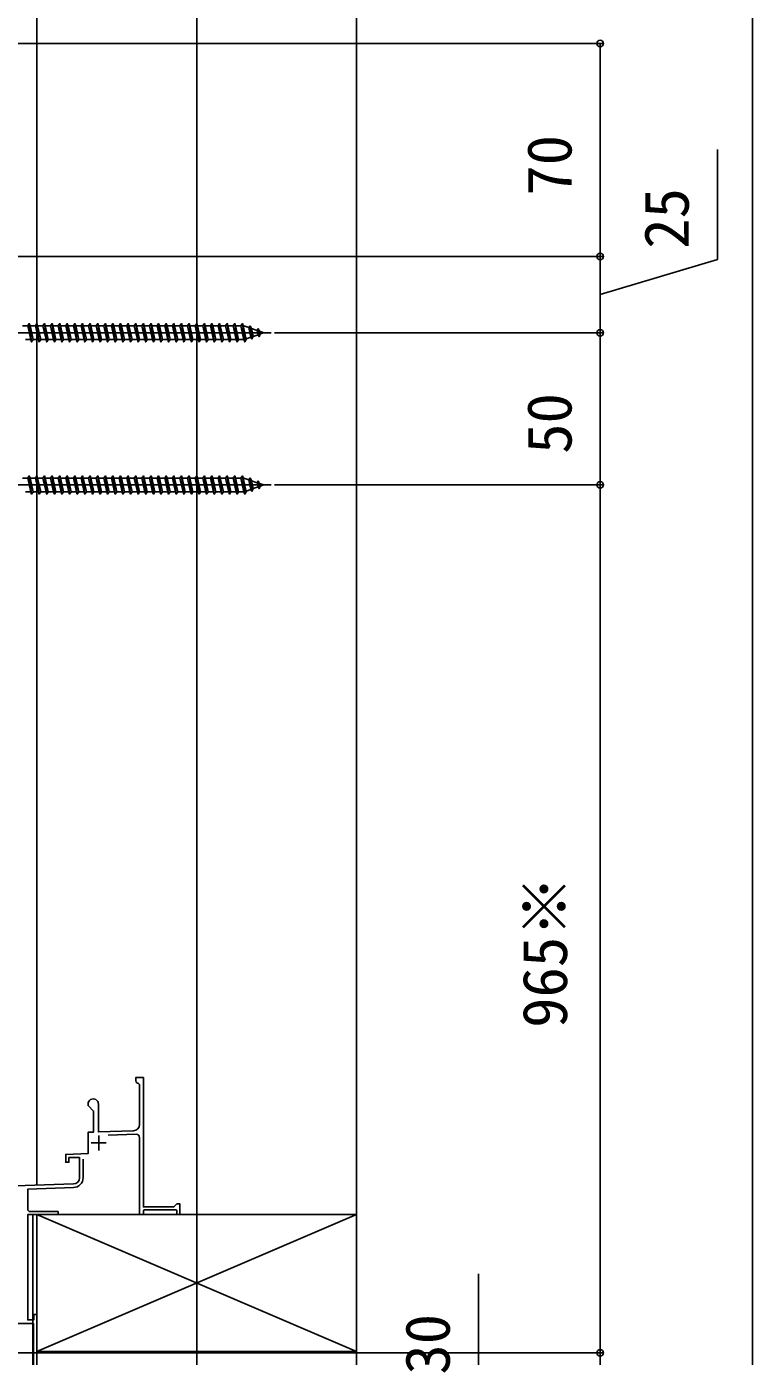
# Model space of a CAD drawing. Units: millimetres, scale not verified. Extents: x -875 to 875, y -1305 to 1298.
# Drawn here: x 636.6 to 875, y 567.1 to 1003.8 of the extents above; entities that cross this region are included whole.
import ezdxf
from ezdxf.enums import TextEntityAlignment as Align

# ---------------------------------------------------------------- set-up
doc = ezdxf.new("R2010")
doc.units = ezdxf.units.MM
doc.header["$LTSCALE"] = 8
for name, color, linetype in [('0-4_YKK_11E', 7, 'Continuous'), ('0-5_YKK_12', 2, 'Continuous'), ('0-6_YKK_13', 4, 'Continuous'), ('0-7_YKK_D', 6, 'Continuous'), ('0-8_YKK_ZWAK', 7, 'Continuous'), ('0-9_YSS_K', 3, 'Continuous')]:
    doc.layers.add(name, color=color, linetype=linetype)
doc.styles.add('ＭＳ ゴシック', font='')
doc.styles.get('ＭＳ ゴシック').set_extended_font_data('MS Gothic')

msp = doc.modelspace()

# ---------------------------------------------------------------- linework, layer by layer
at = {"layer": '0-4_YKK_11E'}
for p, q in [((673.7, 656.404), (673.423, 656.703)), ((673.7, 643.221), (673.7, 656.404)), ((660.3, 639.7), (660.3, 634.7)), ((672.665, 640.053), (663.377, 639.729)), ((657.8, 637.2), (662.8, 637.2)), ((655.2, 631.9), (655.2, 625.852))]:
    msp.add_line(p, q, dxfattribs=at)
for points in [[(672.5, 657.7), (672.5, 658.7), (675, 658.7), (675, 616.2), (685, 616.2), (686, 617.2), (687, 617.2), (687, 615.144), (687, 613.7), (686, 613.7), (686, 614.9), (685.875, 615.144), (685.7, 615.2)], [(654, 625.756), (654, 632.4), (650.5, 632.4), (650.5, 630.9), (649.5, 630.9), (649.5, 633.445), (656.8, 633.7), (656.8, 640.7), (658.6, 640.763), (658.6, 647.7), (656.8, 649.5), (656.8, 650)], [(660.2, 650), (660.2, 640.819), (671.77, 641.222)], [(675, 614.9), (675, 613.7), (673.7, 613.7), (673.7, 639.053)], [(625.2, 632), (625.2, 631.5), (623.4, 629.7), (623.4, 622.756), (652.07, 623.757)], [(652.015, 622.554), (637, 622.03), (637, 615.2), (637.003, 615.144), (637.5, 614.7), (647, 614.7), (647, 613.7), (637, 613.7), (637, 579.1), (639, 579.1), (639, 580.9), (640, 580.9), (640, 547.7)], [(685.7, 615.2), (675.3, 615.2), (675.125, 615.144), (675, 614.9)], [(638.9, 548.937), (638.9, 577.9), (603, 577.9), (603, 563.7), (602, 563.7), (602, 568.4), (593.5, 568.4), (593.5, 555.3), (585.5, 555.3), (585.5, 556.6), (592.2, 556.6), (592.2, 559.8), (585.5, 559.8), (585.5, 564.2), (586.5, 564.2), (586.5, 561.1), (592.2, 561.1), (592.2, 569.7), (601.7, 569.7), (601.7, 577.9), (559.364, 577.9)]]:
    msp.add_lwpolyline(points, dxfattribs=at)
for centre, radius, start, end in [((673.5, 657.7), 1, 180.00002, 265.58588), ((658.5, 650), 1.7, 0, 180.00002), ((671.7, 643.221), 2, 271.99768, 0), ((672.7, 639.053), 1, 0, 91.99806), ((651.9, 625.852), 3.3, 271.99985, 359.99975), ((652, 625.756), 2, 271.99985, 359.99958)]:
    msp.add_arc(centre, radius, start, end, dxfattribs=at)
at = {"layer": '0-5_YKK_12'}
msp.add_line((692.5, 1072.3), (692.5, 128.664), dxfattribs=at)
at = {"layer": '0-6_YKK_13'}
for p, q in [((635.25, 905.55), (637, 905.55)), ((637.5, 906.3), (638.25, 900.3)), ((637.75, 905.55), (639.5, 905.55)), ((637.75, 905.55), (638.75, 901.05)), ((640, 906.3), (640.75, 900.3)), ((640.25, 905.55), (642, 905.55)), ((640.25, 905.55), (641.25, 901.05)), ((642.5, 906.3), (643.25, 900.3)), ((642.75, 905.55), (644.5, 905.55)), ((642.75, 905.55), (643.75, 901.05)), ((645, 906.3), (645.75, 900.3)), ((645.25, 905.55), (647, 905.55)), ((645.25, 905.55), (646.25, 901.05)), ((647.5, 906.3), (648.25, 900.3)), ((647.75, 905.55), (649.5, 905.55)), ((647.75, 905.55), (648.75, 901.05)), ((650, 906.3), (650.75, 900.3)), ((650.25, 905.55), (652, 905.55)), ((650.25, 905.55), (651.25, 901.05)), ((652.5, 906.3), (653.25, 900.3)), ((652.75, 905.55), (654.5, 905.55)), ((652.75, 905.55), (653.75, 901.05)), ((655, 906.3), (655.75, 900.3)), ((655.25, 905.55), (657, 905.55)), ((655.25, 905.55), (656.25, 901.05)), ((657.5, 906.3), (658.25, 900.3)), ((657.75, 905.55), (659.5, 905.55)), ((657.75, 905.55), (658.75, 901.05)), ((660, 906.3), (660.75, 900.3)), ((660.25, 905.55), (662, 905.55)), ((660.25, 905.55), (661.25, 901.05)), ((662.5, 906.3), (663.25, 900.3)), ((662.75, 905.55), (664.5, 905.55)), ((662.75, 905.55), (663.75, 901.05)), ((665, 906.3), (665.75, 900.3)), ((665.25, 905.55), (666.25, 901.05)), ((667.5, 906.3), (668.25, 900.3)), ((667.75, 905.55), (669.5, 905.55)), ((667.75, 905.55), (668.75, 901.05)), ((670, 906.3), (670.75, 900.3)), ((670.25, 905.55), (671.25, 901.05)), ((672.5, 906.3), (673.25, 900.3)), ((672.75, 905.55), (674.5, 905.55)), ((672.75, 905.55), (673.75, 901.05)), ((675, 906.3), (675.75, 900.3)), ((675.25, 905.55), (676.25, 901.05)), ((677.5, 906.3), (678.25, 900.3)), ((677.75, 905.55), (679.5, 905.55)), ((677.75, 905.55), (678.75, 901.05)), ((680, 906.3), (680.75, 900.3)), ((680.25, 905.55), (681.25, 901.05)), ((682.5, 906.3), (683.25, 900.3)), ((682.75, 905.55), (684.5, 905.55)), ((682.75, 905.55), (683.75, 901.05)), ((685, 906.3), (685.75, 900.3)), ((685.25, 905.55), (686.25, 901.05)), ((687.5, 906.3), (688.25, 900.3)), ((687.75, 905.55), (689.5, 905.55)), ((687.75, 905.55), (688.75, 901.05)), ((690, 906.3), (690.75, 900.3)), ((690.25, 905.55), (691.25, 901.05)), ((692.5, 906.3), (693.25, 900.3)), ((692.75, 905.55), (694.5, 905.55)), ((692.75, 905.55), (693.75, 901.05)), ((695, 906.3), (695.75, 900.3)), ((695.25, 905.55), (696.25, 901.05)), ((697.5, 906.3), (698.25, 900.3)), ((697.75, 905.55), (699.5, 905.55)), ((697.75, 905.55), (698.75, 901.05)), ((700, 906.3), (700.75, 900.3)), ((700.25, 905.55), (702, 905.55)), ((700.25, 905.55), (701.25, 901.05)), ((702.5, 906.3), (703.25, 900.3)), ((702.75, 905.55), (703.75, 901.05)), ((702.75, 905.55), (704.5, 905.55)), ((705, 906.3), (705.75, 900.3)), ((705.25, 905.55), (706.25, 901.05)), ((705.25, 905.55), (707, 905.55)), ((707.5, 906.3), (708.25, 900.3)), ((707.75, 905.55), (707.966, 905.55)), ((707.75, 905.55), (708.75, 901.05)), ((707.966, 905.55), (709.628, 904.978)), ((710.086, 905.613), (709.628, 904.978)), ((709.628, 904.978), (710.32, 901.861)), ((710.086, 905.613), (710.44, 904.698)), ((710.086, 905.613), (710.641, 901.178)), ((710.44, 904.698), (712.335, 904.046)), ((710.44, 904.698), (711.017, 902.101)), ((712.699, 904.714), (712.335, 904.046)), ((712.335, 904.046), (712.643, 902.66)), ((712.699, 904.714), (713.147, 903.766)), ((712.699, 904.714), (713.038, 902.003)), ((618, 903.3), (717, 903.3)), ((638, 901.05), (636.25, 901.05)), ((640.5, 901.05), (638.75, 901.05)), ((643, 901.05), (641.25, 901.05)), ((645.5, 901.05), (643.75, 901.05)), ((648, 901.05), (646.25, 901.05)), ((650.5, 901.05), (648.75, 901.05)), ((653, 901.05), (651.25, 901.05)), ((655.5, 901.05), (653.75, 901.05)), ((658, 901.05), (656.25, 901.05)), ((660.5, 901.05), (658.75, 901.05)), ((663, 901.05), (661.25, 901.05)), ((665.5, 901.05), (663.75, 901.05)), ((668, 901.05), (666.25, 901.05)), ((670.5, 901.05), (668.75, 901.05)), ((673, 901.05), (671.25, 901.05)), ((675.5, 901.05), (673.75, 901.05)), ((678, 901.05), (676.25, 901.05)), ((680.5, 901.05), (678.75, 901.05)), ((683, 901.05), (681.25, 901.05)), ((685.5, 901.05), (683.75, 901.05)), ((688, 901.05), (686.25, 901.05)), ((690.5, 901.05), (688.75, 901.05)), ((693, 901.05), (691.25, 901.05)), ((695.5, 901.05), (693.75, 901.05)), ((698, 901.05), (696.25, 901.05)), ((700.5, 901.05), (698.75, 901.05)), ((703, 901.05), (701.25, 901.05)), ((705.5, 901.05), (703.75, 901.05)), ((707.966, 901.05), (706.25, 901.05)), ((707.998, 901.061), (707.966, 901.05)), ((710.32, 901.861), (708.695, 901.301)), ((710.641, 901.178), (710.32, 901.861)), ((710.641, 901.178), (711.017, 902.101)), ((712.643, 902.66), (711.017, 902.101)), ((713.038, 902.003), (712.643, 902.66)), ((713.038, 902.003), (713.339, 902.9)), ((713.147, 903.766), (714.5, 903.3)), ((713.147, 903.766), (713.339, 902.9)), ((714.5, 903.3), (713.339, 902.9)), ((637.5, 856.3), (638.25, 850.3)), ((640, 856.3), (640.75, 850.3)), ((642.5, 856.3), (643.25, 850.3)), ((645, 856.3), (645.75, 850.3)), ((647.5, 856.3), (648.25, 850.3)), ((650, 856.3), (650.75, 850.3)), ((652.5, 856.3), (653.25, 850.3)), ((655, 856.3), (655.75, 850.3)), ((657.5, 856.3), (658.25, 850.3)), ((660, 856.3), (660.75, 850.3)), ((662.5, 856.3), (663.25, 850.3)), ((665, 856.3), (665.75, 850.3)), ((667.5, 856.3), (668.25, 850.3)), ((670, 856.3), (670.75, 850.3)), ((672.5, 856.3), (673.25, 850.3)), ((675, 856.3), (675.75, 850.3)), ((677.5, 856.3), (678.25, 850.3)), ((680, 856.3), (680.75, 850.3)), ((682.5, 856.3), (683.25, 850.3)), ((685, 856.3), (685.75, 850.3)), ((687.5, 856.3), (688.25, 850.3)), ((690, 856.3), (690.75, 850.3)), ((692.5, 856.3), (693.25, 850.3)), ((695, 856.3), (695.75, 850.3)), ((697.5, 856.3), (698.25, 850.3)), ((700, 856.3), (700.75, 850.3)), ((702.5, 856.3), (703.25, 850.3)), ((705, 856.3), (705.75, 850.3)), ((707.5, 856.3), (708.25, 850.3)), ((618, 853.3), (717, 853.3)), ((635.25, 855.55), (637, 855.55)), ((637.75, 855.55), (639.5, 855.55)), ((637.75, 855.55), (638.75, 851.05)), ((640.25, 855.55), (642, 855.55)), ((640.25, 855.55), (641.25, 851.05)), ((642.75, 855.55), (644.5, 855.55)), ((642.75, 855.55), (643.75, 851.05)), ((645.25, 855.55), (647, 855.55)), ((645.25, 855.55), (646.25, 851.05)), ((647.75, 855.55), (649.5, 855.55)), ((647.75, 855.55), (648.75, 851.05)), ((650.25, 855.55), (652, 855.55)), ((650.25, 855.55), (651.25, 851.05)), ((652.75, 855.55), (654.5, 855.55)), ((652.75, 855.55), (653.75, 851.05)), ((655.25, 855.55), (657, 855.55)), ((655.25, 855.55), (656.25, 851.05)), ((657.75, 855.55), (659.5, 855.55)), ((657.75, 855.55), (658.75, 851.05)), ((660.25, 855.55), (662, 855.55)), ((660.25, 855.55), (661.25, 851.05)), ((662.75, 855.55), (664.5, 855.55)), ((662.75, 855.55), (663.75, 851.05)), ((665.25, 855.55), (666.25, 851.05)), ((667.75, 855.55), (669.5, 855.55)), ((667.75, 855.55), (668.75, 851.05)), ((670.25, 855.55), (671.25, 851.05)), ((672.75, 855.55), (674.5, 855.55)), ((672.75, 855.55), (673.75, 851.05)), ((675.25, 855.55), (676.25, 851.05)), ((677.75, 855.55), (679.5, 855.55)), ((677.75, 855.55), (678.75, 851.05)), ((680.25, 855.55), (681.25, 851.05)), ((682.75, 855.55), (684.5, 855.55)), ((682.75, 855.55), (683.75, 851.05)), ((685.25, 855.55), (686.25, 851.05)), ((687.75, 855.55), (689.5, 855.55)), ((687.75, 855.55), (688.75, 851.05)), ((690.25, 855.55), (691.25, 851.05)), ((692.75, 855.55), (694.5, 855.55)), ((692.75, 855.55), (693.75, 851.05)), ((695.25, 855.55), (696.25, 851.05)), ((697.75, 855.55), (699.5, 855.55)), ((697.75, 855.55), (698.75, 851.05)), ((700.25, 855.55), (702, 855.55)), ((700.25, 855.55), (701.25, 851.05)), ((702.75, 855.55), (703.75, 851.05)), ((702.75, 855.55), (704.5, 855.55)), ((705.25, 855.55), (706.25, 851.05)), ((705.25, 855.55), (707, 855.55)), ((707.75, 855.55), (707.966, 855.55)), ((707.75, 855.55), (708.75, 851.05)), ((707.966, 855.55), (709.628, 854.978)), ((710.32, 851.861), (708.695, 851.301)), ((710.086, 855.613), (709.628, 854.978)), ((709.628, 854.978), (710.32, 851.861)), ((710.086, 855.613), (710.44, 854.698)), ((710.086, 855.613), (710.641, 851.178)), ((710.641, 851.178), (710.32, 851.861)), ((710.44, 854.698), (712.335, 854.046)), ((710.44, 854.698), (711.017, 852.101)), ((710.641, 851.178), (711.017, 852.101)), ((712.643, 852.66), (711.017, 852.101)), ((712.699, 854.714), (712.335, 854.046)), ((712.335, 854.046), (712.643, 852.66)), ((713.038, 852.003), (712.643, 852.66)), ((712.699, 854.714), (713.147, 853.766)), ((712.699, 854.714), (713.038, 852.003)), ((713.038, 852.003), (713.339, 852.9)), ((713.147, 853.766), (714.5, 853.3)), ((713.147, 853.766), (713.339, 852.9)), ((714.5, 853.3), (713.339, 852.9)), ((638, 851.05), (636.25, 851.05)), ((640.5, 851.05), (638.75, 851.05)), ((643, 851.05), (641.25, 851.05)), ((645.5, 851.05), (643.75, 851.05)), ((648, 851.05), (646.25, 851.05)), ((650.5, 851.05), (648.75, 851.05)), ((653, 851.05), (651.25, 851.05)), ((655.5, 851.05), (653.75, 851.05)), ((658, 851.05), (656.25, 851.05)), ((660.5, 851.05), (658.75, 851.05)), ((663, 851.05), (661.25, 851.05)), ((665.5, 851.05), (663.75, 851.05)), ((668, 851.05), (666.25, 851.05)), ((670.5, 851.05), (668.75, 851.05)), ((673, 851.05), (671.25, 851.05)), ((675.5, 851.05), (673.75, 851.05)), ((678, 851.05), (676.25, 851.05)), ((680.5, 851.05), (678.75, 851.05)), ((683, 851.05), (681.25, 851.05)), ((685.5, 851.05), (683.75, 851.05)), ((688, 851.05), (686.25, 851.05)), ((690.5, 851.05), (688.75, 851.05)), ((693, 851.05), (691.25, 851.05)), ((695.5, 851.05), (693.75, 851.05)), ((698, 851.05), (696.25, 851.05)), ((700.5, 851.05), (698.75, 851.05)), ((703, 851.05), (701.25, 851.05)), ((705.5, 851.05), (703.75, 851.05)), ((707.966, 851.05), (706.25, 851.05)), ((707.998, 851.061), (707.966, 851.05))]:
    msp.add_line(p, q, dxfattribs=at)
for points in [[(637, 905.55), (637.5, 906.3), (637.75, 905.55)], [(637, 905.55), (638, 901.05), (638.25, 900.3), (638.75, 901.05)], [(639.5, 905.55), (640, 906.3), (640.25, 905.55)], [(639.5, 905.55), (640.5, 901.05), (640.75, 900.3), (641.25, 901.05)], [(642, 905.55), (642.5, 906.3), (642.75, 905.55)], [(642, 905.55), (643, 901.05), (643.25, 900.3), (643.75, 901.05)], [(644.5, 905.55), (645, 906.3), (645.25, 905.55)], [(644.5, 905.55), (645.5, 901.05), (645.75, 900.3), (646.25, 901.05)], [(647, 905.55), (647.5, 906.3), (647.75, 905.55)], [(647, 905.55), (648, 901.05), (648.25, 900.3), (648.75, 901.05)], [(649.5, 905.55), (650, 906.3), (650.25, 905.55)], [(649.5, 905.55), (650.5, 901.05), (650.75, 900.3), (651.25, 901.05)], [(652, 905.55), (652.5, 906.3), (652.75, 905.55)], [(652, 905.55), (653, 901.05), (653.25, 900.3), (653.75, 901.05)], [(654.5, 905.55), (655, 906.3), (655.25, 905.55)], [(654.5, 905.55), (655.5, 901.05), (655.75, 900.3), (656.25, 901.05)], [(657, 905.55), (657.5, 906.3), (657.75, 905.55)], [(657, 905.55), (658, 901.05), (658.25, 900.3), (658.75, 901.05)], [(659.5, 905.55), (660, 906.3), (660.25, 905.55)], [(659.5, 905.55), (660.5, 901.05), (660.75, 900.3), (661.25, 901.05)], [(662, 905.55), (662.5, 906.3), (662.75, 905.55)], [(662, 905.55), (663, 901.05), (663.25, 900.3), (663.75, 901.05)], [(664.5, 905.55), (665, 906.3), (665.25, 905.55)], [(664.5, 905.55), (665.5, 901.05), (665.75, 900.3), (666.25, 901.05)], [(665.25, 905.55), (667, 905.55), (667.5, 906.3), (667.75, 905.55)], [(667, 905.55), (668, 901.05), (668.25, 900.3), (668.75, 901.05)], [(669.5, 905.55), (670, 906.3), (670.25, 905.55)], [(669.5, 905.55), (670.5, 901.05), (670.75, 900.3), (671.25, 901.05)], [(670.25, 905.55), (672, 905.55), (672.5, 906.3), (672.75, 905.55)], [(672, 905.55), (673, 901.05), (673.25, 900.3), (673.75, 901.05)], [(674.5, 905.55), (675, 906.3), (675.25, 905.55)], [(674.5, 905.55), (675.5, 901.05), (675.75, 900.3), (676.25, 901.05)], [(675.25, 905.55), (677, 905.55), (677.5, 906.3), (677.75, 905.55)], [(677, 905.55), (678, 901.05), (678.25, 900.3), (678.75, 901.05)], [(679.5, 905.55), (680, 906.3), (680.25, 905.55)], [(679.5, 905.55), (680.5, 901.05), (680.75, 900.3), (681.25, 901.05)], [(680.25, 905.55), (682, 905.55), (682.5, 906.3), (682.75, 905.55)], [(682, 905.55), (683, 901.05), (683.25, 900.3), (683.75, 901.05)], [(684.5, 905.55), (685, 906.3), (685.25, 905.55)], [(684.5, 905.55), (685.5, 901.05), (685.75, 900.3), (686.25, 901.05)], [(685.25, 905.55), (687, 905.55), (687.5, 906.3), (687.75, 905.55)], [(687, 905.55), (688, 901.05), (688.25, 900.3), (688.75, 901.05)], [(689.5, 905.55), (690, 906.3), (690.25, 905.55)], [(689.5, 905.55), (690.5, 901.05), (690.75, 900.3), (691.25, 901.05)], [(690.25, 905.55), (692, 905.55), (692.5, 906.3), (692.75, 905.55)], [(692, 905.55), (693, 901.05), (693.25, 900.3), (693.75, 901.05)], [(694.5, 905.55), (695, 906.3), (695.25, 905.55)], [(694.5, 905.55), (695.5, 901.05), (695.75, 900.3), (696.25, 901.05)], [(695.25, 905.55), (697, 905.55), (697.5, 906.3), (697.75, 905.55)], [(697, 905.55), (698, 901.05), (698.25, 900.3), (698.75, 901.05)], [(699.5, 905.55), (700, 906.3), (700.25, 905.55)], [(699.5, 905.55), (700.5, 901.05), (700.75, 900.3), (701.25, 901.05)], [(702, 905.55), (702.5, 906.3), (702.75, 905.55)], [(702, 905.55), (703, 901.05), (703.25, 900.3), (703.75, 901.05)], [(704.5, 905.55), (705, 906.3), (705.25, 905.55)], [(704.5, 905.55), (705.5, 901.05), (705.75, 900.3), (706.25, 901.05)], [(707, 905.55), (707.5, 906.3), (707.75, 905.55)], [(707, 905.55), (708, 901.05), (708.25, 900.3), (708.75, 901.05)], [(637, 855.55), (637.5, 856.3), (637.75, 855.55)], [(639.5, 855.55), (640, 856.3), (640.25, 855.55)], [(642, 855.55), (642.5, 856.3), (642.75, 855.55)], [(644.5, 855.55), (645, 856.3), (645.25, 855.55)], [(647, 855.55), (647.5, 856.3), (647.75, 855.55)], [(649.5, 855.55), (650, 856.3), (650.25, 855.55)], [(652, 855.55), (652.5, 856.3), (652.75, 855.55)], [(654.5, 855.55), (655, 856.3), (655.25, 855.55)], [(657, 855.55), (657.5, 856.3), (657.75, 855.55)], [(659.5, 855.55), (660, 856.3), (660.25, 855.55)], [(662, 855.55), (662.5, 856.3), (662.75, 855.55)], [(664.5, 855.55), (665, 856.3), (665.25, 855.55)], [(665.25, 855.55), (667, 855.55), (667.5, 856.3), (667.75, 855.55)], [(669.5, 855.55), (670, 856.3), (670.25, 855.55)], [(670.25, 855.55), (672, 855.55), (672.5, 856.3), (672.75, 855.55)], [(674.5, 855.55), (675, 856.3), (675.25, 855.55)], [(675.25, 855.55), (677, 855.55), (677.5, 856.3), (677.75, 855.55)], [(679.5, 855.55), (680, 856.3), (680.25, 855.55)], [(680.25, 855.55), (682, 855.55), (682.5, 856.3), (682.75, 855.55)], [(684.5, 855.55), (685, 856.3), (685.25, 855.55)], [(685.25, 855.55), (687, 855.55), (687.5, 856.3), (687.75, 855.55)], [(689.5, 855.55), (690, 856.3), (690.25, 855.55)], [(690.25, 855.55), (692, 855.55), (692.5, 856.3), (692.75, 855.55)], [(694.5, 855.55), (695, 856.3), (695.25, 855.55)], [(695.25, 855.55), (697, 855.55), (697.5, 856.3), (697.75, 855.55)], [(699.5, 855.55), (700, 856.3), (700.25, 855.55)], [(702, 855.55), (702.5, 856.3), (702.75, 855.55)], [(704.5, 855.55), (705, 856.3), (705.25, 855.55)], [(707, 855.55), (707.5, 856.3), (707.75, 855.55)], [(637, 855.55), (638, 851.05), (638.25, 850.3), (638.75, 851.05)], [(639.5, 855.55), (640.5, 851.05), (640.75, 850.3), (641.25, 851.05)], [(642, 855.55), (643, 851.05), (643.25, 850.3), (643.75, 851.05)], [(644.5, 855.55), (645.5, 851.05), (645.75, 850.3), (646.25, 851.05)], [(647, 855.55), (648, 851.05), (648.25, 850.3), (648.75, 851.05)], [(649.5, 855.55), (650.5, 851.05), (650.75, 850.3), (651.25, 851.05)], [(652, 855.55), (653, 851.05), (653.25, 850.3), (653.75, 851.05)], [(654.5, 855.55), (655.5, 851.05), (655.75, 850.3), (656.25, 851.05)], [(657, 855.55), (658, 851.05), (658.25, 850.3), (658.75, 851.05)], [(659.5, 855.55), (660.5, 851.05), (660.75, 850.3), (661.25, 851.05)], [(662, 855.55), (663, 851.05), (663.25, 850.3), (663.75, 851.05)], [(664.5, 855.55), (665.5, 851.05), (665.75, 850.3), (666.25, 851.05)], [(667, 855.55), (668, 851.05), (668.25, 850.3), (668.75, 851.05)], [(669.5, 855.55), (670.5, 851.05), (670.75, 850.3), (671.25, 851.05)], [(672, 855.55), (673, 851.05), (673.25, 850.3), (673.75, 851.05)], [(674.5, 855.55), (675.5, 851.05), (675.75, 850.3), (676.25, 851.05)], [(677, 855.55), (678, 851.05), (678.25, 850.3), (678.75, 851.05)], [(679.5, 855.55), (680.5, 851.05), (680.75, 850.3), (681.25, 851.05)], [(682, 855.55), (683, 851.05), (683.25, 850.3), (683.75, 851.05)], [(684.5, 855.55), (685.5, 851.05), (685.75, 850.3), (686.25, 851.05)], [(687, 855.55), (688, 851.05), (688.25, 850.3), (688.75, 851.05)], [(689.5, 855.55), (690.5, 851.05), (690.75, 850.3), (691.25, 851.05)], [(692, 855.55), (693, 851.05), (693.25, 850.3), (693.75, 851.05)], [(694.5, 855.55), (695.5, 851.05), (695.75, 850.3), (696.25, 851.05)], [(697, 855.55), (698, 851.05), (698.25, 850.3), (698.75, 851.05)], [(699.5, 855.55), (700.5, 851.05), (700.75, 850.3), (701.25, 851.05)], [(702, 855.55), (703, 851.05), (703.25, 850.3), (703.75, 851.05)], [(704.5, 855.55), (705.5, 851.05), (705.75, 850.3), (706.25, 851.05)], [(707, 855.55), (708, 851.05), (708.25, 850.3), (708.75, 851.05)]]:
    msp.add_lwpolyline(points, dxfattribs=at)
at = {"layer": '0-7_YKK_D'}
for p, q in [((619, 998.3), (826, 998.3)), ((825, 998.3), (825, 928.3)), ((626.5, 928.3), (826, 928.3)), ((755, 928.3), (826, 928.3)), ((825, 928.3), (825, 903.3)), ((718, 903.3), (826, 903.3)), ((718, 903.3), (826, 903.3)), ((825, 903.3), (825, 853.3)), ((718, 853.3), (826, 853.3)), ((718, 853.3), (826, 853.3)), ((825, 853.3), (825, 568.3)), ((628.5, 568.3), (826, 568.3)), ((628.5, 568.3), (826, 568.3)), ((825, 568.3), (825, 533.3))]:
    msp.add_line(p, q, dxfattribs=at)
for points in [[(825, 915.8), (863.5, 927.35), (863.5, 963.486)], [(785, 523.3), (785, 553.3), (785, 594.191)]]:
    msp.add_lwpolyline(points, dxfattribs=at)
for centre in [(825, 998.3), (825, 928.3), (825, 928.3), (825, 903.3), (825, 903.3), (825, 853.3), (825, 853.3), (825, 568.3), (825, 568.3)]:
    msp.add_circle(centre, 1.075, dxfattribs=at)
at = {"layer": '0-8_YKK_ZWAK'}
msp.add_lwpolyline([(-875, -1304.7), (875, -1304.7), (875, 1245.3)], dxfattribs=at)
at = {"layer": '0-9_YSS_K'}
for p, q in [((640, 1072.3), (640, 623.336)), ((745, 1072.3), (745, 128.664)), ((638.65, 490.299), (638.65, 613.7)), ((640, 613.7), (640, 128.664)), ((640, 613.7), (745, 568.7)), ((745, 613.7), (640, 568.7))]:
    msp.add_line(p, q, dxfattribs=at)
msp.add_lwpolyline([(640, 613.7), (745, 613.7), (745, 568.7), (640, 568.7)], close=True, dxfattribs=at)

# ---------------------------------------------------------------- texts
at = {"layer": '0-7_YKK_D', "style": 'ＭＳ ゴシック'}
for s, p in [('70', (820, 948.3)), ('25', (858.5, 930.873)), ('50', (820, 863.527)), ('965※', (818.523, 675.005)), ('30', (780, 561.123))]:
    msp.add_text(s, height=14.66, rotation=90, dxfattribs=at).set_placement(p, align=Align.BOTTOM_LEFT)

doc.saveas('drawing.dxf')
